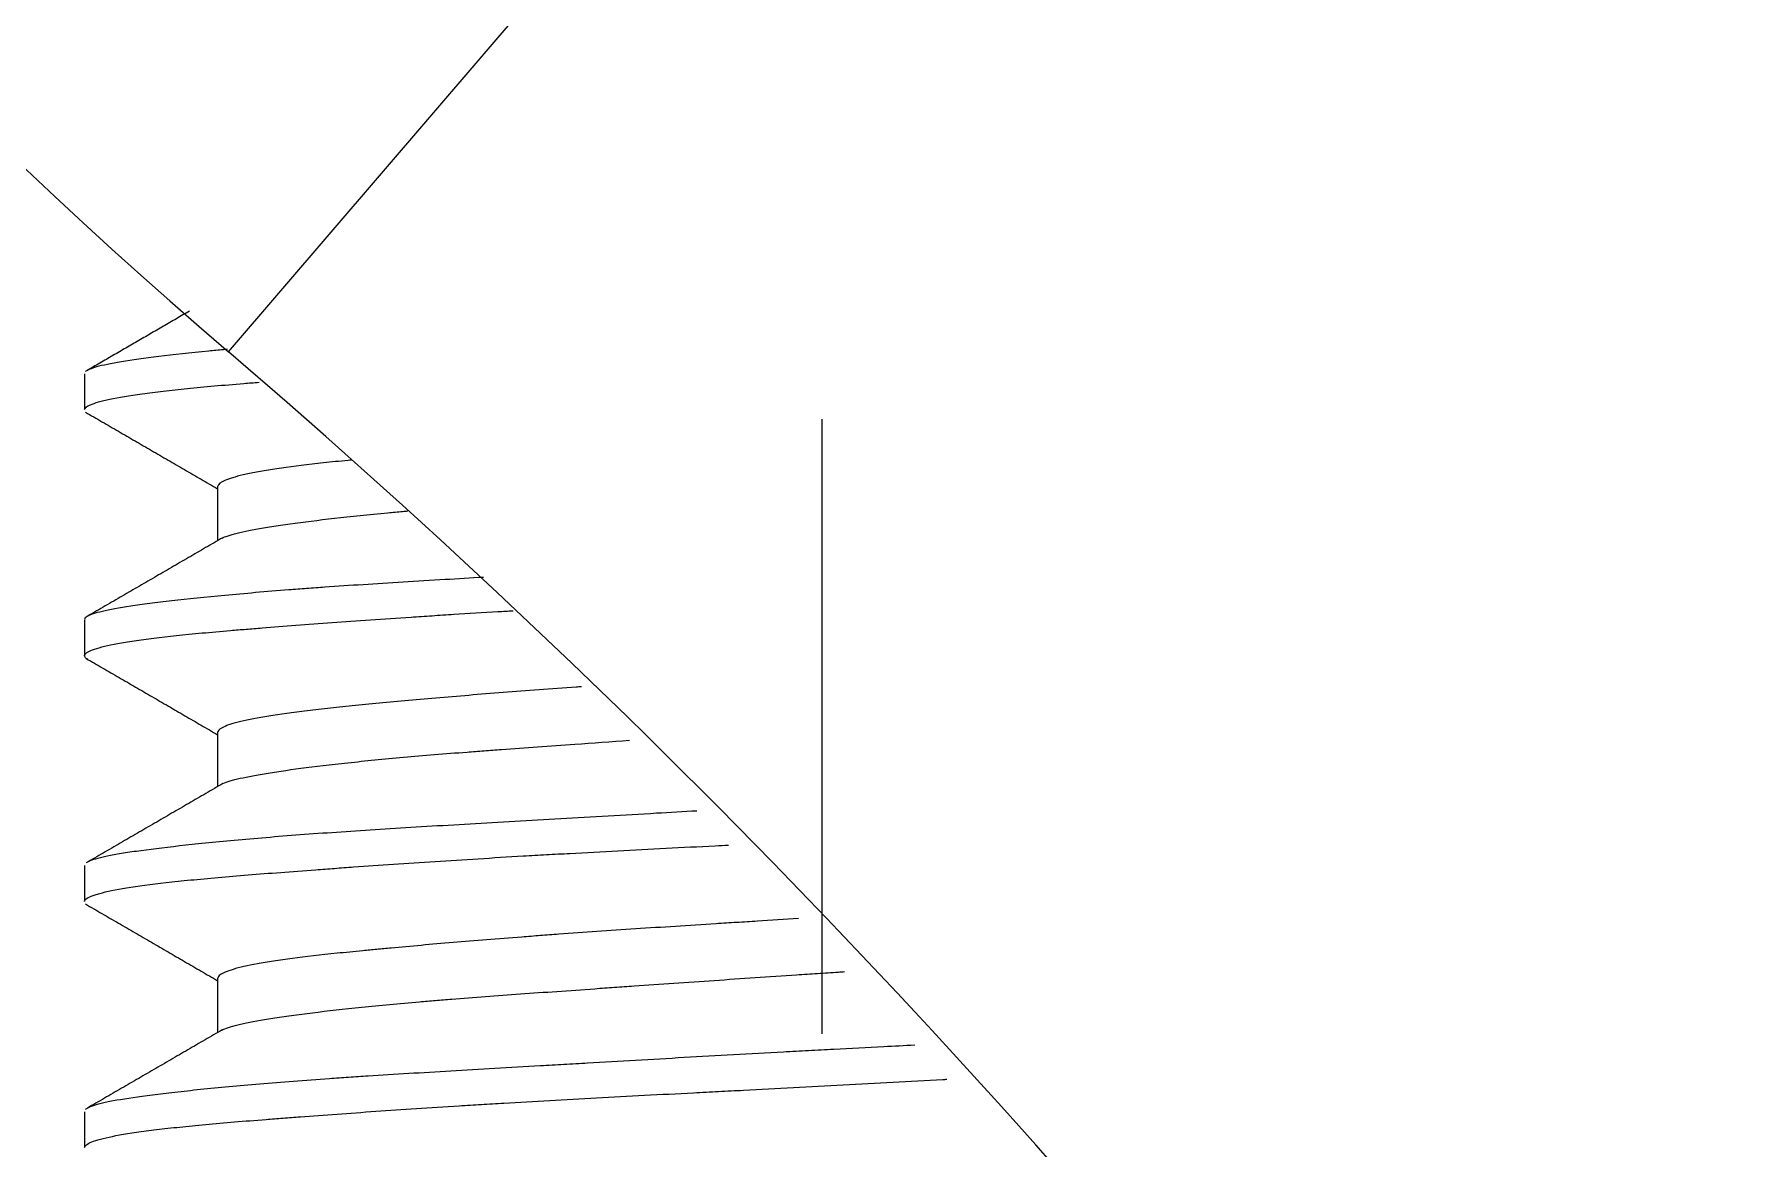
# Model space of a CAD drawing. Extents: x 828 to 1855, y 0 to 752.
# Drawn here: x 1090.87 to 1097.86, y 212.42 to 216.95 of the extents above; entities that cross this region are included whole.
import ezdxf

# ---------------------------------------------------------------- set-up
doc = ezdxf.new("R2010")
doc.units = 0
doc.header["$LTSCALE"] = 10
doc.header["$MEASUREMENT"] = 0
doc.linetypes.add('CENTER', pattern=[2, 1.25, -0.25, 0.25, -0.25])
doc.layers.add('1', color=7, linetype='CONTINUOUS')

msp = doc.modelspace()

# ---------------------------------------------------------------- linework, layer by layer
at = {"layer": '1', "color": 1, "linetype": 'CENTER', "lineweight": -3}
msp.add_line((1094.0736, 290.3893), (1094.0736, 187.6108), dxfattribs=at)
at = {"layer": '1', "color": 7, "linetype": 'Continuous', "lineweight": -3}
for p, q in [((1091.66, 215.6622), (1099.472, 224.7712)), ((1091.0736, 215.5729), (1091.0736, 215.4276)), ((1091.6151, 215.114), (1091.6151, 214.8946)), ((1091.0736, 214.5727), (1091.0736, 214.4267)), ((1091.6151, 214.1147), (1091.6151, 213.8946)), ((1091.0736, 213.5734), (1091.0736, 213.4275)), ((1091.6151, 213.1144), (1091.6151, 212.8947)), ((1091.0736, 212.5725), (1091.0736, 212.4272))]:
    msp.add_line(p, q, dxfattribs=at)
for centre, radius, start, end in [((1106.7436, 233.2501), 23.17, 180, 229.38312), ((1069.4374, 189.7501), 34.1362, 38.13709, 49.38312)]:
    msp.add_arc(centre, radius, start, end, dxfattribs=at)
for points, knots in [([(1096.2868, 210.8307), (1096.2868, 210.8307), (1096.2981, 210.8236), (1096.3305, 210.803), (1096.3505, 210.7903), (1096.376, 210.7741), (1096.3941, 210.7625), (1096.4038, 210.7564), (1096.455, 210.7237), (1096.5039, 210.6925), (1096.6142, 210.6216), (1096.6756, 210.5821), (1096.7586, 210.5283), (1096.7755, 210.5174), (1096.8099, 210.495), (1096.8275, 210.4836), (1096.8808, 210.449), (1096.9172, 210.4253), (1097.0288, 210.3525), (1097.1062, 210.3018), (1097.2659, 210.1969), (1097.3481, 210.1427), (1097.5164, 210.0316), (1097.6025, 209.9746), (1097.7779, 209.8583), (1097.8672, 209.799), (1098.0487, 209.6786), (1098.1404, 209.6178), (1098.4183, 209.4337), (1098.607, 209.3091), (1098.9903, 209.0586), (1099.1848, 208.9327), (1099.5798, 208.6823), (1099.7802, 208.5579), (1100.0858, 208.3748), (1100.1885, 208.3144), (1100.3958, 208.1954), (1100.5004, 208.1368), (1100.7118, 208.0222), (1100.8183, 207.9663), (1101.0335, 207.8584), (1101.1422, 207.8064), (1101.3621, 207.7076), (1101.4733, 207.6608), (1101.6991, 207.5747), (1101.8136, 207.5354), (1101.9597, 207.4932), (1101.989, 207.4851), (1102.048, 207.4697), (1102.0778, 207.4623), (1102.167, 207.4418), (1102.2268, 207.4299), (1102.3468, 207.4107), (1102.4071, 207.4033), (1102.5282, 207.3942), (1102.5891, 207.3924), (1102.681, 207.3951), (1102.7117, 207.3969), (1102.7734, 207.4026), (1102.8041, 207.4064), (1102.8953, 207.4211), (1102.9553, 207.4352), (1103.0436, 207.4641), (1103.0728, 207.4749), (1103.1161, 207.4934), (1103.1305, 207.4999), (1103.1589, 207.5135), (1103.1729, 207.5206), (1103.242, 207.5578), (1103.2942, 207.5925), (1103.3684, 207.6514), (1103.3924, 207.6721), (1103.4391, 207.7158), (1103.4619, 207.7389), (1103.5275, 207.8101), (1103.5676, 207.8604), (1103.6423, 207.9656), (1103.6768, 208.0205), (1103.7252, 208.1056), (1103.7407, 208.1344), (1103.7708, 208.1929), (1103.7852, 208.2225), (1103.8268, 208.3117), (1103.8524, 208.3721), (1103.9, 208.494), (1103.922, 208.5557), (1103.9839, 208.7423), (1104.0195, 208.8689), (1104.059, 209.0291), (1104.0667, 209.0612), (1104.0815, 209.1257), (1104.0887, 209.1581), (1104.1096, 209.2551), (1104.1226, 209.3199), (1104.1592, 209.5143), (1104.1805, 209.644), (1104.2185, 209.9036), (1104.2352, 210.0335), (1104.265, 210.2934), (1104.2782, 210.4234), (1104.3136, 210.8135), (1104.3318, 211.0736), (1104.3614, 211.5936), (1104.3729, 211.8536), (1104.387, 212.2432), (1104.3911, 212.373), (1104.3968, 212.5676), (1104.3986, 212.6324), (1104.4021, 212.7621), (1104.4037, 212.8269), (1104.4115, 213.1505), (1104.4166, 213.4073), (1104.4262, 213.916), (1104.4307, 214.168), (1104.4402, 214.6665), (1104.4452, 214.9131), (1104.457, 215.4), (1104.4637, 215.6403), (1104.4797, 216.1135), (1104.489, 216.3464), (1104.5027, 216.6317), (1104.5056, 216.6885), (1104.51, 216.7732), (1104.5116, 216.8014), (1104.5146, 216.8574), (1104.5224, 216.9967), (1104.5308, 217.1323), (1104.5522, 217.4501), (1104.5681, 217.6518), (1104.5938, 217.9369), (1104.6028, 218.029), (1104.6165, 218.1624), (1104.6212, 218.2062), (1104.6306, 218.2914), (1104.6353, 218.3329), (1104.6589, 218.5349), (1104.6779, 218.679), (1104.705, 218.8679), (1104.7138, 218.9263), (1104.7264, 219.0068), (1104.7325, 219.0453), (1104.7383, 219.081), (1104.7422, 219.1042), (1104.744, 219.1156), (1104.7532, 219.1705), (1104.7665, 219.2471), (1104.7815, 219.3292), (1104.7877, 219.3623), (1104.7919, 219.3845), (1104.793, 219.3902), (1104.793, 219.3902)], [0, 0, 0, 0, 0.015625, 0.015625, 0.023437, 0.027344, 0.027344, 0.03125, 0.03125, 0.046875, 0.046875, 0.0625, 0.0625, 0.066406, 0.066406, 0.070312, 0.070312, 0.078125, 0.078125, 0.09375, 0.09375, 0.109375, 0.109375, 0.125, 0.125, 0.140625, 0.140625, 0.15625, 0.15625, 0.1875, 0.1875, 0.21875, 0.21875, 0.25, 0.25, 0.265625, 0.265625, 0.28125, 0.28125, 0.296875, 0.296875, 0.3125, 0.3125, 0.328125, 0.328125, 0.34375, 0.34375, 0.347656, 0.347656, 0.351562, 0.351562, 0.359375, 0.359375, 0.367187, 0.367187, 0.375, 0.375, 0.378906, 0.378906, 0.382812, 0.382812, 0.390625, 0.390625, 0.394531, 0.394531, 0.396484, 0.396484, 0.398437, 0.398437, 0.40625, 0.40625, 0.410156, 0.410156, 0.414062, 0.414062, 0.421875, 0.421875, 0.429687, 0.429687, 0.433594, 0.433594, 0.4375, 0.4375, 0.445312, 0.445312, 0.453125, 0.453125, 0.46875, 0.46875, 0.472656, 0.472656, 0.476562, 0.476562, 0.484375, 0.484375, 0.5, 0.5, 0.515625, 0.515625, 0.53125, 0.53125, 0.5625, 0.5625, 0.59375, 0.59375, 0.609375, 0.609375, 0.617187, 0.617187, 0.625, 0.625, 0.65625, 0.65625, 0.6875, 0.6875, 0.71875, 0.71875, 0.75, 0.75, 0.78125, 0.78125, 0.789062, 0.789062, 0.792969, 0.792969, 0.796875, 0.8125, 0.8125, 0.84375, 0.84375, 0.859375, 0.859375, 0.867187, 0.867187, 0.875, 0.875, 0.90625, 0.90625, 0.921875, 0.921875, 0.929687, 0.933594, 0.933594, 0.9375, 0.9375, 0.953125, 0.96875, 0.984375, 0.984375, 1, 1, 1, 1]), ([(1091.6545, 215.673), (1091.6489, 215.6725), (1091.6433, 215.672), (1091.6178, 215.6695), (1091.5982, 215.6676), (1091.5032, 215.6582), (1091.4358, 215.6507), (1091.3174, 215.6362), (1091.2665, 215.6291), (1091.2134, 215.6204), (1091.2033, 215.6186), (1091.1841, 215.6151), (1091.1751, 215.6134), (1091.1497, 215.6082), (1091.1352, 215.6048), (1091.1055, 215.5965), (1091.0927, 215.5917), (1091.0845, 215.5868)], [0, 0, 0, 0, 0.01736, 0.01736, 0.079364, 0.079364, 0.327379, 0.327379, 0.575393, 0.575393, 0.637397, 0.637397, 0.699401, 0.699401, 0.823408, 0.823408, 1, 1, 1, 1]), ([(1091.0737, 215.4278), (1091.0746, 215.4342), (1091.0826, 215.4408), (1091.1065, 215.4513), (1091.1175, 215.4552), (1091.1438, 215.4627), (1091.1592, 215.4665), (1091.2119, 215.4777), (1091.2558, 215.4851), (1091.3348, 215.4959), (1091.3633, 215.4995), (1091.4249, 215.5066), (1091.4577, 215.5101), (1091.5615, 215.5205), (1091.6381, 215.5273), (1091.7423, 215.5358), (1091.7628, 215.5375), (1091.7838, 215.5391)], [0, 0, 0, 0, 0.171873, 0.171873, 0.269529, 0.269529, 0.367186, 0.367186, 0.562499, 0.562499, 0.660155, 0.660155, 0.757812, 0.757812, 0.953125, 0.953125, 1, 1, 1, 1]), ([(1092.1586, 215.2226), (1092.1545, 215.2221), (1092.1504, 215.2217), (1092.1287, 215.2195), (1092.1115, 215.2178), (1092.0612, 215.2125), (1092.0295, 215.209), (1091.9391, 215.1985), (1091.8856, 215.1915), (1091.8154, 215.1806), (1091.7937, 215.177), (1091.7637, 215.1714), (1091.7541, 215.1696), (1091.7359, 215.1658), (1091.7273, 215.1639), (1091.6867, 215.1546), (1091.6619, 215.147), (1091.6273, 215.1319), (1091.6176, 215.1243), (1091.6153, 215.116), (1091.6152, 215.1151), (1091.6151, 215.1142)], [0, 0, 0, 0, 0.011773, 0.011773, 0.062504, 0.062504, 0.163968, 0.163968, 0.366896, 0.366896, 0.468359, 0.468359, 0.519091, 0.519091, 0.569823, 0.569823, 0.77275, 0.77275, 0.975678, 0.975678, 1, 1, 1, 1]), ([(1091.6333, 214.9051), (1091.6363, 214.9066), (1091.6397, 214.9082), (1091.6521, 214.9132), (1091.6625, 214.9167), (1091.6995, 214.9272), (1091.7314, 214.9342), (1091.7903, 214.9449), (1091.8225, 214.9503), (1091.8589, 214.9558), (1091.8841, 214.9595), (1091.8972, 214.9614), (1091.9644, 214.9708), (1092.0845, 214.9858), (1092.2291, 215.0008), (1092.3273, 215.0101), (1092.3473, 215.0119), (1092.3748, 215.0143), (1092.3819, 215.015), (1092.389, 215.0156)], [0, 0, 0, 0, 0.043507, 0.043507, 0.1424, 0.1424, 0.340186, 0.340186, 0.439078, 0.488525, 0.488525, 0.537971, 0.537971, 0.735757, 0.933543, 0.933543, 0.982989, 0.982989, 1, 1, 1, 1]), ([(1092.6974, 214.7456), (1092.6442, 214.7424), (1092.592, 214.7394), (1092.4244, 214.7294), (1092.3131, 214.7226), (1092.1541, 214.7123), (1092.1023, 214.7088), (1092.0267, 214.7035), (1092.0018, 214.7017), (1091.9528, 214.6981), (1091.9288, 214.6963), (1091.8111, 214.6871), (1091.6378, 214.6721), (1091.4938, 214.6571), (1091.4133, 214.6479), (1091.3976, 214.646), (1091.3674, 214.6423), (1091.3237, 214.6369), (1091.285, 214.6315), (1091.2143, 214.6209), (1091.1759, 214.6141), (1091.1315, 214.6038), (1091.1188, 214.6004), (1091.1033, 214.5953), (1091.0987, 214.5936), (1091.0906, 214.5901), (1091.0871, 214.5884), (1091.0778, 214.5827), (1091.0744, 214.5788), (1091.0737, 214.5748)], [0, 0, 0, 0, 0.055, 0.055, 0.179999, 0.179999, 0.242499, 0.242499, 0.273749, 0.273749, 0.304999, 0.304999, 0.429999, 0.554998, 0.554998, 0.586248, 0.586248, 0.617498, 0.679998, 0.679998, 0.804998, 0.804998, 0.867498, 0.867498, 0.898748, 0.898748, 0.929997, 0.929997, 1, 1, 1, 1]), ([(1091.0873, 214.4118), (1091.0819, 214.4147), (1091.0781, 214.4176), (1091.0745, 214.4224), (1091.0738, 214.4242), (1091.0735, 214.4278), (1091.074, 214.4296), (1091.0791, 214.4388), (1091.1056, 214.454), (1091.1681, 214.469), (1091.2186, 214.4784), (1091.2293, 214.4802), (1091.2518, 214.484), (1091.2872, 214.4895), (1091.3271, 214.4949), (1091.4131, 214.5055), (1091.4785, 214.5124), (1091.5886, 214.5228), (1091.6273, 214.5262), (1091.6884, 214.5314), (1091.7093, 214.5331), (1091.7521, 214.5366), (1091.7739, 214.5383), (1091.8848, 214.5471), (1091.9797, 214.5542), (1092.1817, 214.569), (1092.2887, 214.5765), (1092.4303, 214.586), (1092.4591, 214.5879), (1092.5172, 214.5916), (1092.6051, 214.5973), (1092.6949, 214.6028), (1092.7761, 214.6077), (1092.7967, 214.6089), (1092.8173, 214.6101)], [0, 0, 0, 0, 0.046215, 0.046215, 0.073723, 0.073723, 0.101232, 0.101232, 0.211267, 0.321303, 0.321303, 0.348811, 0.348811, 0.37632, 0.431338, 0.431338, 0.541373, 0.541373, 0.596391, 0.596391, 0.6239, 0.6239, 0.651408, 0.651408, 0.761444, 0.761444, 0.871479, 0.871479, 0.898988, 0.898988, 0.926496, 0.981514, 0.981514, 1, 1, 1, 1]), ([(1093.0952, 214.3007), (1093.0882, 214.3002), (1093.0812, 214.2997), (1093.0227, 214.2955), (1092.9722, 214.2919), (1092.8237, 214.2808), (1092.7285, 214.2733), (1092.5916, 214.262), (1092.5469, 214.2582), (1092.4596, 214.2506), (1092.4173, 214.2468), (1092.2952, 214.2358), (1092.2196, 214.2287), (1092.1149, 214.2182), (1092.0815, 214.2147), (1092.0176, 214.2077), (1091.9871, 214.2041), (1091.9003, 214.1935), (1091.8499, 214.1863), (1091.7632, 214.1718), (1091.727, 214.1644), (1091.6908, 214.155), (1091.684, 214.1531), (1091.6713, 214.1493), (1091.6654, 214.1474), (1091.6492, 214.1416), (1091.6404, 214.1378), (1091.6215, 214.1274), (1091.6153, 214.1208), (1091.6151, 214.1144)], [0, 0, 0, 0, 0.008048, 0.008048, 0.067233, 0.067233, 0.185604, 0.185604, 0.244789, 0.244789, 0.303974, 0.303974, 0.422344, 0.422344, 0.481529, 0.481529, 0.540714, 0.540714, 0.659084, 0.659084, 0.777454, 0.777454, 0.807047, 0.807047, 0.836639, 0.836639, 0.895824, 0.895824, 1, 1, 1, 1]), ([(1091.631, 213.9039), (1091.638, 213.9077), (1091.6471, 213.9114), (1091.6795, 213.9222), (1091.708, 213.9291), (1091.7534, 213.9381), (1091.7629, 213.9399), (1091.7828, 213.9435), (1091.7932, 213.9453), (1091.8257, 213.9507), (1091.849, 213.9544), (1091.9241, 213.9654), (1091.9809, 213.9729), (1092.0762, 213.9842), (1092.1096, 213.988), (1092.18, 213.9956), (1092.2166, 213.9994), (1092.3301, 214.0105), (1092.411, 214.0177), (1092.54, 214.0283), (1092.6064, 214.0335), (1092.6757, 214.0388), (1092.7226, 214.0423), (1092.7464, 214.0441), (1092.8667, 214.053), (1092.966, 214.06), (1093.141, 214.0724), (1093.2153, 214.0776), (1093.2911, 214.0829)], [0, 0, 0, 0, 0.065892, 0.065892, 0.187016, 0.187016, 0.217297, 0.217297, 0.247578, 0.247578, 0.30814, 0.30814, 0.429264, 0.429264, 0.489826, 0.489826, 0.550388, 0.550388, 0.671512, 0.671512, 0.732074, 0.762355, 0.762355, 0.792636, 0.792636, 0.91376, 0.91376, 1, 1, 1, 1]), ([(1093.5646, 213.7953), (1093.51, 213.7922), (1093.4554, 213.7891), (1093.3342, 213.7822), (1093.2683, 213.7784), (1093.1383, 213.771), (1093.0742, 213.7673), (1092.8845, 213.7564), (1092.7616, 213.7493), (1092.5826, 213.7388), (1092.5238, 213.7354), (1092.4081, 213.7284), (1092.3518, 213.7249), (1092.1876, 213.7146), (1092.0844, 213.7078), (1091.8901, 213.6935), (1091.799, 213.6861), (1091.6298, 213.6709), (1091.5535, 213.6634), (1091.4168, 213.6485), (1091.3565, 213.6413), (1091.2781, 213.6305), (1091.254, 213.627), (1091.2101, 213.6199), (1091.1905, 213.6164), (1091.1385, 213.6061), (1091.1129, 213.5994), (1091.0931, 213.5912), (1091.0903, 213.5899), (1091.0877, 213.5886)], [0, 0, 0, 0, 0.0425, 0.0425, 0.094583, 0.094583, 0.146666, 0.146666, 0.250833, 0.250833, 0.302916, 0.302916, 0.354999, 0.354999, 0.459166, 0.459166, 0.563332, 0.563332, 0.667498, 0.667498, 0.771665, 0.771665, 0.823748, 0.823748, 0.875831, 0.875831, 0.979998, 0.979998, 1, 1, 1, 1]), ([(1091.0736, 213.427), (1091.0738, 213.4305), (1091.0761, 213.4341), (1091.0851, 213.4414), (1091.092, 213.4452), (1091.1058, 213.4509), (1091.111, 213.4528), (1091.1225, 213.4566), (1091.1288, 213.4585), (1091.1635, 213.468), (1091.2, 213.4755), (1091.2901, 213.4902), (1091.3436, 213.4973), (1091.4213, 213.5061), (1091.4374, 213.5079), (1091.4706, 213.5114), (1091.4879, 213.5131), (1091.5409, 213.5184), (1091.5781, 213.5218), (1091.6949, 213.5321), (1091.7799, 213.5389), (1091.9176, 213.5495), (1091.9653, 213.5531), (1092.0395, 213.5586), (1092.0646, 213.5604), (1092.1158, 213.5642), (1092.1419, 213.566), (1092.274, 213.5755), (1092.3845, 213.583), (1092.6146, 213.5979), (1092.7342, 213.6053), (1092.8896, 213.6143), (1092.921, 213.6161), (1092.9843, 213.6197), (1093.0164, 213.6215), (1093.1128, 213.6268), (1093.1775, 213.6303), (1093.373, 213.6407), (1093.5052, 213.6474), (1093.6572, 213.6551), (1093.6754, 213.6561), (1093.6937, 213.657)], [0, 0, 0, 0, 0.045934, 0.045934, 0.092998, 0.092998, 0.116529, 0.116529, 0.140061, 0.140061, 0.234187, 0.234187, 0.328314, 0.328314, 0.351845, 0.351845, 0.375377, 0.375377, 0.42244, 0.42244, 0.516567, 0.516567, 0.56363, 0.56363, 0.587161, 0.587161, 0.610693, 0.610693, 0.704819, 0.704819, 0.798946, 0.798946, 0.822477, 0.822477, 0.846009, 0.846009, 0.893072, 0.893072, 0.987199, 0.987199, 1, 1, 1, 1]), ([(1093.9778, 213.3579), (1093.9222, 213.3543), (1093.8666, 213.3508), (1093.783, 213.3456), (1093.755, 213.3438), (1093.6989, 213.3403), (1093.6708, 213.3385), (1093.5872, 213.3333), (1093.532, 213.3298), (1093.3685, 213.3193), (1093.2619, 213.3122), (1093.1058, 213.3015), (1093.0287, 213.296), (1092.953, 213.2904), (1092.9029, 213.2867), (1092.8779, 213.2848), (1092.7551, 213.2754), (1092.6617, 213.2679), (1092.4843, 213.2529), (1092.4004, 213.2454), (1092.3014, 213.2363), (1092.2819, 213.2344), (1092.2435, 213.2308), (1092.2247, 213.229), (1092.1695, 213.2237), (1092.1344, 213.2202), (1092.0339, 213.2097), (1091.9733, 213.2027), (1091.8922, 213.1921), (1091.8541, 213.1867), (1091.8197, 213.1813), (1091.7977, 213.1776), (1091.7871, 213.1757), (1091.7367, 213.1665), (1091.6713, 213.1516), (1091.6355, 213.1364), (1091.6227, 213.1269), (1091.6206, 213.125), (1091.6174, 213.1212), (1091.6163, 213.1193), (1091.6154, 213.1165), (1091.6152, 213.1154), (1091.6151, 213.1144)], [0, 0, 0, 0, 0.044539, 0.044539, 0.066989, 0.066989, 0.089438, 0.089438, 0.134337, 0.134337, 0.224135, 0.224135, 0.269034, 0.291484, 0.291484, 0.313933, 0.313933, 0.403732, 0.403732, 0.49353, 0.49353, 0.515979, 0.515979, 0.538429, 0.538429, 0.583328, 0.583328, 0.673126, 0.673126, 0.718025, 0.740474, 0.740474, 0.762924, 0.762924, 0.852722, 0.94252, 0.94252, 0.964969, 0.964969, 0.987419, 0.987419, 1, 1, 1, 1]), ([(1091.6287, 212.9026), (1091.6331, 212.9051), (1091.6385, 212.9077), (1091.6537, 212.9138), (1091.6645, 212.9173), (1091.6897, 212.9243), (1091.7042, 212.9278), (1091.7529, 212.9384), (1091.7925, 212.9455), (1091.8628, 212.9565), (1091.888, 212.9602), (1091.9286, 212.9658), (1091.9426, 212.9677), (1091.9715, 212.9714), (1091.9863, 212.9733), (1092.0622, 212.9828), (1092.129, 212.9903), (1092.2741, 213.0053), (1092.3526, 213.0126), (1092.4581, 213.0215), (1092.4796, 213.0233), (1092.5232, 213.0269), (1092.5453, 213.0287), (1092.6122, 213.0339), (1092.6578, 213.0374), (1092.7975, 213.0479), (1092.8946, 213.0549), (1093.0461, 213.0657), (1093.0975, 213.0693), (1093.1762, 213.0748), (1093.2028, 213.0767), (1093.256, 213.0804), (1093.2827, 213.0823), (1093.4167, 213.0916), (1093.5253, 213.0991), (1093.7457, 213.1143), (1093.8574, 213.1219), (1093.9989, 213.1312), (1094.0273, 213.1331), (1094.0839, 213.1368), (1094.1122, 213.1386), (1094.1489, 213.141), (1094.1575, 213.1415), (1094.166, 213.1421)], [0, 0, 0, 0, 0.033625, 0.033625, 0.079312, 0.079312, 0.124999, 0.124999, 0.216374, 0.216374, 0.262061, 0.262061, 0.284904, 0.284904, 0.307748, 0.307748, 0.399122, 0.399122, 0.490497, 0.490497, 0.51334, 0.51334, 0.536184, 0.536184, 0.581871, 0.581871, 0.673245, 0.673245, 0.718932, 0.718932, 0.741776, 0.741776, 0.76462, 0.76462, 0.855994, 0.855994, 0.947368, 0.947368, 0.970212, 0.970212, 0.993055, 0.993055, 1, 1, 1, 1]), ([(1094.451, 212.843), (1094.4091, 212.8409), (1094.3672, 212.8387), (1094.2576, 212.8331), (1094.1899, 212.8296), (1094.0877, 212.8242), (1094.0536, 212.8224), (1093.9852, 212.8187), (1093.9509, 212.8169), (1093.7806, 212.8076), (1093.5116, 212.7924), (1093.2497, 212.7774), (1093.0882, 212.7681), (1093.056, 212.7663), (1092.9919, 212.7626), (1092.96, 212.7607), (1092.8654, 212.7553), (1092.8035, 212.7517), (1092.6214, 212.7411), (1092.5046, 212.7343), (1092.3364, 212.724), (1092.2815, 212.7206), (1092.201, 212.7154), (1092.1744, 212.7136), (1092.1219, 212.7101), (1092.096, 212.7084), (1091.969, 212.6995), (1091.8746, 212.6923), (1091.6997, 212.6774), (1091.6192, 212.6699), (1091.5274, 212.6605), (1091.5095, 212.6586), (1091.4747, 212.6548), (1091.4577, 212.653), (1091.4087, 212.6474), (1091.3781, 212.6437), (1091.293, 212.6329), (1091.2448, 212.6259), (1091.1853, 212.6155), (1091.1676, 212.612), (1091.1444, 212.6069), (1091.1372, 212.6051), (1091.1239, 212.6017), (1091.1179, 212.6), (1091.1009, 212.5946), (1091.0919, 212.591), (1091.0856, 212.5874)], [0, 0, 0, 0, 0.026351, 0.026351, 0.068581, 0.068581, 0.089696, 0.089696, 0.110811, 0.110811, 0.19527, 0.27973, 0.27973, 0.300844, 0.300844, 0.321959, 0.321959, 0.364189, 0.364189, 0.448648, 0.448648, 0.490878, 0.490878, 0.511993, 0.511993, 0.533108, 0.533108, 0.617567, 0.617567, 0.702027, 0.702027, 0.723142, 0.723142, 0.744256, 0.744256, 0.786486, 0.786486, 0.870946, 0.870946, 0.913175, 0.913175, 0.93429, 0.93429, 0.955405, 0.955405, 1, 1, 1, 1]), ([(1091.0737, 212.4271), (1091.0738, 212.429), (1091.0745, 212.4309), (1091.0772, 212.4347), (1091.0791, 212.4366), (1091.084, 212.4403), (1091.0871, 212.4422), (1091.1052, 212.4517), (1091.1523, 212.4669), (1091.2347, 212.4817), (1091.2977, 212.4908), (1091.3109, 212.4926), (1091.3383, 212.4962), (1091.3808, 212.5016), (1091.4278, 212.5069), (1091.5276, 212.5173), (1091.6018, 212.5241), (1091.7248, 212.5344), (1091.7677, 212.5379), (1091.835, 212.5431), (1091.858, 212.5449), (1091.9047, 212.5485), (1091.9284, 212.5503), (1092.0487, 212.5593), (1092.2526, 212.5742), (1092.479, 212.5893), (1092.6277, 212.5986), (1092.6578, 212.6005), (1092.7185, 212.6042), (1092.81, 212.6097), (1092.9032, 212.6151), (1093.0918, 212.6257), (1093.2204, 212.6326), (1093.4179, 212.6429), (1093.4844, 212.6463), (1093.5854, 212.6515), (1093.6193, 212.6532), (1093.687, 212.6567), (1093.7208, 212.6584), (1093.8899, 212.667), (1094.0251, 212.674), (1094.2952, 212.6886), (1094.4302, 212.6962), (1094.5705, 212.7041), (1094.5759, 212.7044), (1094.5813, 212.7047)], [0, 0, 0, 0, 0.020313, 0.020313, 0.039844, 0.039844, 0.059376, 0.059376, 0.137501, 0.215626, 0.215626, 0.235157, 0.235157, 0.254688, 0.29375, 0.29375, 0.371875, 0.371875, 0.410938, 0.410938, 0.430469, 0.430469, 0.45, 0.45, 0.528125, 0.60625, 0.60625, 0.625782, 0.625782, 0.645313, 0.684375, 0.684375, 0.7625, 0.7625, 0.801563, 0.801563, 0.821094, 0.821094, 0.840625, 0.840625, 0.91875, 0.91875, 0.996875, 0.996875, 1, 1, 1, 1])]:
    msp.add_open_spline(points, degree=3, knots=knots, dxfattribs=at)
for points in [[(1091.5003, 215.828), (1091.2884, 215.7049), (1091.0764, 215.5821)], [(1091.0775, 215.4174), (1091.3464, 215.2616), (1091.6151, 215.1055)], [(1091.6358, 214.9067), (1091.3578, 214.7451), (1091.0794, 214.5838)], [(1091.0808, 214.4156), (1091.3481, 214.2607), (1091.6151, 214.1056)], [(1091.6369, 213.9073), (1091.3585, 213.7455), (1091.0798, 213.584)], [(1091.0775, 213.4174), (1091.3464, 213.2616), (1091.6151, 213.1055)], [(1091.6336, 212.9054), (1091.3551, 212.7436), (1091.0765, 212.5821)]]:
    msp.add_open_spline(points, degree=2, dxfattribs=at)

doc.saveas('drawing.dxf')
